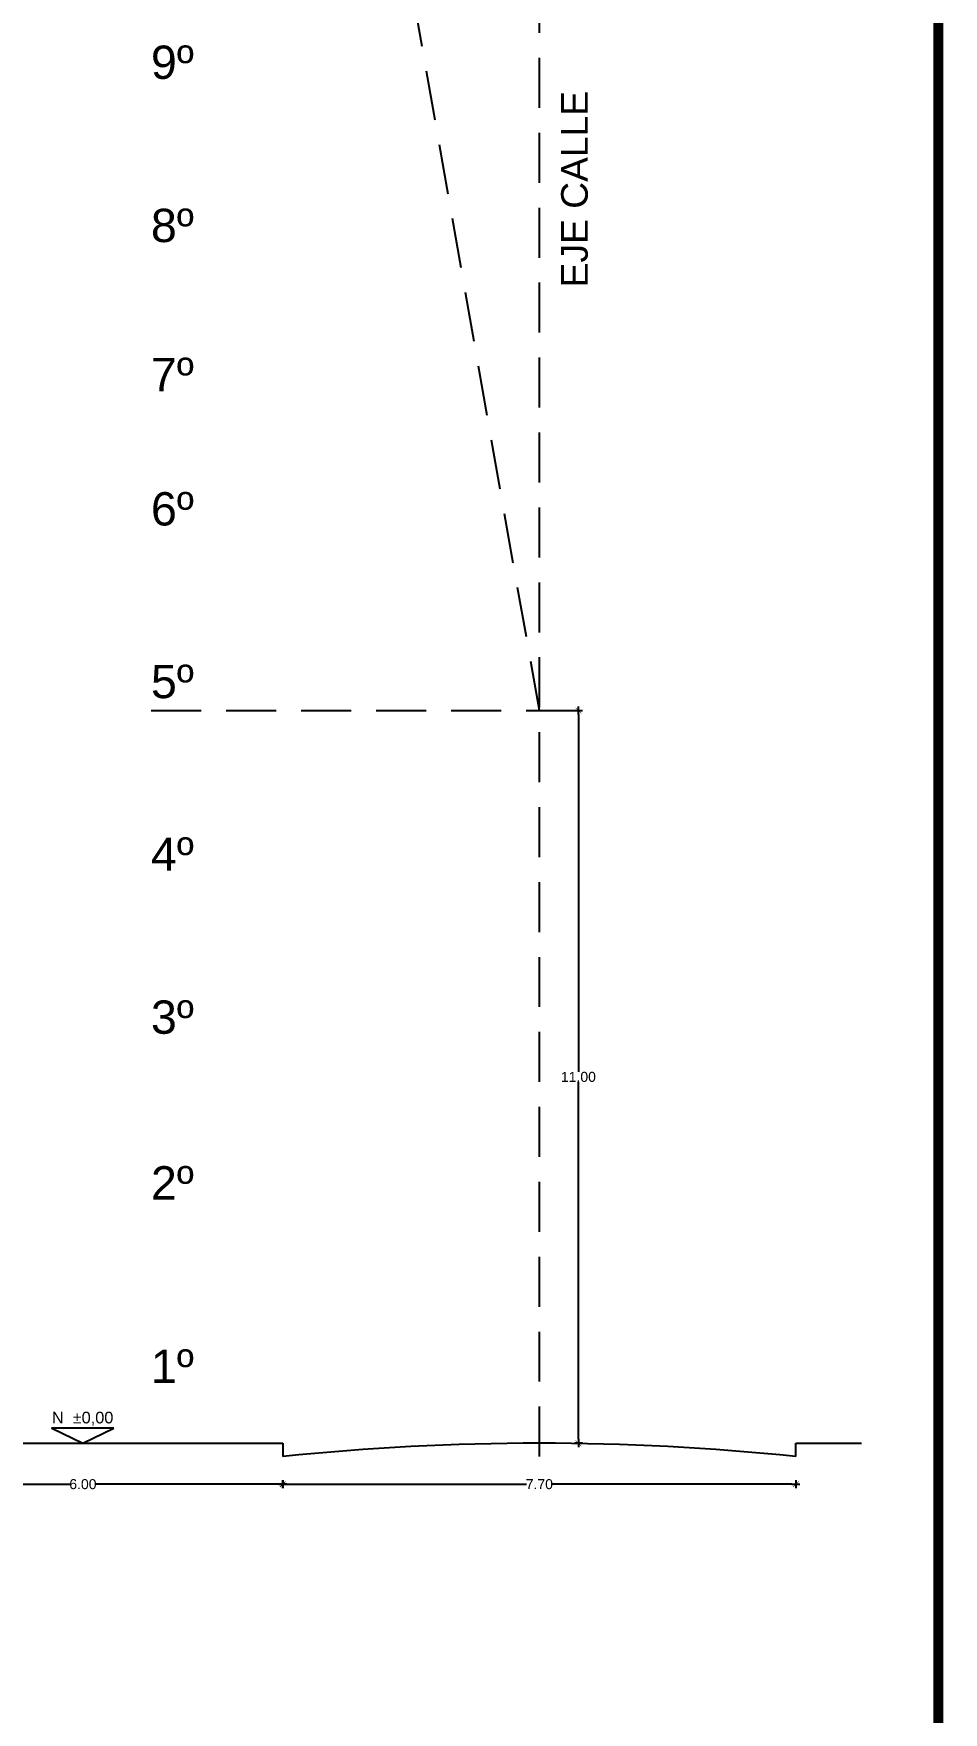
# Model space of a CAD drawing. Header units: millimetres. Extents: x 1217 to 2428, y 234 to 644.
# Drawn here: x 2023.91 to 2037.56, y 372.13 to 397.34 of the extents above; entities that cross this region are included whole.
import ezdxf

# ---------------------------------------------------------------- set-up
doc = ezdxf.new("R2010")
doc.units = ezdxf.units.MM
doc.linetypes.add('HIDDEN', pattern=[0.375, 0.25, -0.125])
doc.layers.get('0').update_dxf_attribs({"lineweight": 5})
for name, color, linetype in [('0.1', 251, 'Continuous'), ('0.2', 2, 'Continuous'), ('0.3', 6, 'Continuous'), ('cortes', 30, 'Continuous'), ('COTAS', 252, 'Continuous'), ('COTAS INTERIORES', 3, 'Continuous'), ('Texto', 1, 'Continuous')]:
    doc.layers.add(name, color=color, linetype=linetype)
doc.styles.add('INTERARQ', font='arial.ttf')
doc.styles.get("Standard").update_dxf_attribs({"font": 'arial.ttf'})
doc.dimstyles.new('ESCALA_1-50', dxfattribs={"dimtxt": 0.15, "dimasz": 0.06, "dimexe": 0.18, "dimexo": 0.0625, "dimgap": 0, "dimtad": 0, "dimtih": 1, "dimtoh": 1, "dimzin": 0, "dimdsep": 46, "dimtxsty": 'INTERARQ', "dimblk": 'DIMTICK', "dimcen": 0, "dimse1": 1, "dimse2": 1, "dimclrd": 256, "dimclre": 1, "dimclrt": 2, "dimadec": 0, "dimazin": 0, "dimtfac": 4.5, "dimtofl": 0, "dimtmove": 2, "dimatfit": 3, "dimldrblk": 'DIMTICK', "dimfxl": 1, "dimtolj": 1, "dimtzin": 0, "dimarcsym": 0})

# ---------------------------------------------------------------- blocks, each defined once
blk = doc.blocks.new('DIMTICK')
at = {"color": 1}
for p, q in [((-1, 0), (1, 0)), ((0, 1), (0, -1))]:
    blk.add_line(p, q, dxfattribs=at)
at = {"color": 3, "const_width": 0.141}
blk.add_lwpolyline([(0.71, 0.71), (-0.71, -0.71)], dxfattribs=at)
blk = doc.blocks.new('*D1676')
at = {"layer": 'COTAS', "lineweight": -2, "ltscale": 3, "transparency": 16777216}
for p, q in [((2021.71, 375.556), (2024.455, 375.556)), ((2027.59, 375.556), (2024.845, 375.556))]:
    blk.add_line(p, q, dxfattribs=at)
at = {"layer": 'Defpoints', "color": 0, "ltscale": 3, "transparency": 16777216}
for p in [(2021.65, 377.388, 0), (2027.65, 376.171, 0), (2027.65, 375.556)]:
    blk.add_point(p, dxfattribs=at)
at = {"layer": 'COTAS', "lineweight": -2, "ltscale": 3, "transparency": 16777216, "xscale": 0.06, "yscale": 0.06, "zscale": 0.06, "rotation": 180}
blk.add_blockref('DIMTICK', (2021.65, 375.556), dxfattribs=at)
at = {"layer": 'COTAS', "lineweight": -2, "ltscale": 3, "transparency": 16777216, "xscale": 0.06, "yscale": 0.06, "zscale": 0.06}
blk.add_blockref('DIMTICK', (2027.65, 375.556), dxfattribs=at)
at = {"layer": 'COTAS', "color": 2, "ltscale": 3, "transparency": 16777216, "insert": (2024.65, 375.556), "char_height": 0.15, "attachment_point": 5, "style": 'INTERARQ'}
blk.add_mtext('\\A1;6.00', dxfattribs=at)
blk = doc.blocks.new('*D1677')
at = {"layer": 'COTAS', "lineweight": -2, "ltscale": 3, "transparency": 16777216}
for p, q in [((2027.71, 375.556), (2031.306, 375.556)), ((2035.29, 375.556), (2031.694, 375.556))]:
    blk.add_line(p, q, dxfattribs=at)
at = {"layer": 'Defpoints', "color": 0, "ltscale": 3, "transparency": 16777216}
for p in [(2027.65, 378.538, 0), (2035.35, 378.538, 0), (2035.35, 375.556)]:
    blk.add_point(p, dxfattribs=at)
at = {"layer": 'COTAS', "lineweight": -2, "ltscale": 3, "transparency": 16777216, "xscale": 0.06, "yscale": 0.06, "zscale": 0.06, "rotation": 180}
blk.add_blockref('DIMTICK', (2027.65, 375.556), dxfattribs=at)
at = {"layer": 'COTAS', "lineweight": -2, "ltscale": 3, "transparency": 16777216, "xscale": 0.06, "yscale": 0.06, "zscale": 0.06}
blk.add_blockref('DIMTICK', (2035.35, 375.556), dxfattribs=at)
at = {"layer": 'COTAS', "color": 2, "ltscale": 3, "transparency": 16777216, "insert": (2031.5, 375.556), "char_height": 0.15, "attachment_point": 5, "style": 'INTERARQ'}
blk.add_mtext('\\A1;7.70', dxfattribs=at)
blk = doc.blocks.new('*D1723')
at = {"layer": 'COTAS INTERIORES', "lineweight": -2, "ltscale": 3, "transparency": 16777216}
for p, q in [((2032.086, 387.111), (2032.086, 381.748)), ((2032.086, 376.231), (2032.086, 381.594))]:
    blk.add_line(p, q, dxfattribs=at)
at = {"layer": 'Defpoints', "color": 0, "ltscale": 3, "transparency": 16777216}
for p in [(2031.5, 387.171, 0), (2031.5, 376.171, 0), (2032.086, 376.171)]:
    blk.add_point(p, dxfattribs=at)
at = {"layer": 'COTAS INTERIORES', "lineweight": -2, "ltscale": 3, "transparency": 16777216, "xscale": 0.06, "yscale": 0.06, "zscale": 0.06}
for p, rotation in [((2032.086, 387.171), 90), ((2032.086, 376.171), 270)]:
    blk.add_blockref('DIMTICK', p, dxfattribs=dict(at, rotation=rotation))
at = {"layer": 'COTAS INTERIORES', "color": 2, "ltscale": 3, "transparency": 16777216, "insert": (2032.086, 381.671), "char_height": 0.15, "attachment_point": 5, "style": 'INTERARQ'}
blk.add_mtext('\\A1;11.00', dxfattribs=at)

msp = doc.modelspace()

# ---------------------------------------------------------------- linework, layer by layer
at = {"layer": '0.1', "ltscale": 3, "const_width": 0.15}
msp.add_lwpolyline([(1979.4884, 358.90321), (1979.4884, 446.90321), (2037.4884, 446.90321), (2037.4884, 358.90321)], close=True, dxfattribs=at)
at = {"layer": '0.2', "linetype": 'HIDDEN', "ltscale": 3, "elevation": 0}
for points in [[(2031.49986, 387.17099), (2022.42783, 438.62099)], [(2031.49986, 375.97099), (2031.49986, 405.52213)], [(2025.6757, 387.17099), (2032.3557, 387.17099)]]:
    msp.add_lwpolyline(points, dxfattribs=at)
at = {"layer": '0.3', "ltscale": 3, "elevation": 0}
msp.add_lwpolyline([(2025.11585, 376.3988), (2024.18386, 376.3988), (2024.64986, 376.17099), (2025.11585, 376.3988)], dxfattribs=at)
at = {"layer": 'cortes', "ltscale": 3}
for p, q in [((2021.64986, 376.17099, 0), (2027.64986, 376.17099, 0)), ((2027.64986, 376.17099, 0), (2027.64986, 375.97099, 0)), ((2035.34986, 375.97099, 0), (2035.34986, 376.17099, 0)), ((2035.34986, 376.17099, 0), (2036.33649, 376.17099, 0))]:
    msp.add_line(p, q, dxfattribs=at)
msp.add_arc((2031.49986, 339.01474, 0), 37.15625, 84.052538, 95.947462, dxfattribs=at)

# ---------------------------------------------------------------- texts
at = {"layer": 'Texto', "attachment_point": 5}
for s, insert, char_height, width in [('9º', (2025.99268, 396.9016, 0), 0.5, 0.4782903), ('8º', (2025.99268, 394.4516, 0), 0.5, 0.4782903), ('7º', (2025.99268, 392.21662, 0), 0.5, 0.4782903), ('6º', (2025.99268, 390.19666, 0), 0.5, 0.4782903), ('5º', (2025.99268, 387.60414, 0), 0.5, 0.4782903), ('4º', (2025.99268, 385.01552, 0), 0.5, 0.4782903), ('3º', (2025.99268, 382.56552, 0), 0.5, 0.4782903), ('2º', (2025.99268, 380.08025, 0), 0.5, 0.4782903), ('1º', (2025.99268, 377.32815, 0), 0.5, 0.4782903), ('N  %%P0,00', (2024.6457, 376.54053, 0), 0.175, 1.1376057)]:
    msp.add_mtext(s, dxfattribs=dict(at, insert=insert, char_height=char_height, width=width))
at = {"layer": 'Texto', "insert": (2032.02953, 395.00024, 0), "char_height": 0.4, "width": 9.6123514, "attachment_point": 5, "rotation": 90}
msp.add_mtext('EJE CALLE ', dxfattribs=at)

# ---------------------------------------------------------------- dimensions: what is measured, and where the dimension line sits
at = {"layer": 'COTAS', "ltscale": 3}
for base, p1, p2, picture, middle in [((2035.34986, 375.55635, 0), (2027.64986, 378.53766, 0), (2035.34986, 378.53766, 0), '*D1677', (2031.49986, 375.55635, 0)), ((2027.64986, 375.55635, 0), (2021.64986, 377.38766, 0), (2027.64986, 376.17099, 0), '*D1676', (2024.64986, 375.55635, 0))]:
    dim = msp.add_linear_dim(base=base, p1=p1, p2=p2, dimstyle='ESCALA_1-50', dxfattribs=at)
    dim.commit()
    dim.dimension.update_dxf_attribs({"geometry": picture, "text_midpoint": middle})
at = {"layer": 'COTAS INTERIORES', "ltscale": 3}
dim = msp.add_linear_dim(base=(2032.08594, 376.17099, 0), p1=(2031.49986, 387.17099, 0), p2=(2031.49986, 376.17099, 0), angle=90, dimstyle='ESCALA_1-50', dxfattribs=at)
dim.commit()
dim.dimension.update_dxf_attribs({"geometry": '*D1723', "text_midpoint": (2032.08594, 381.67099, 0)})

doc.saveas('drawing.dxf')
